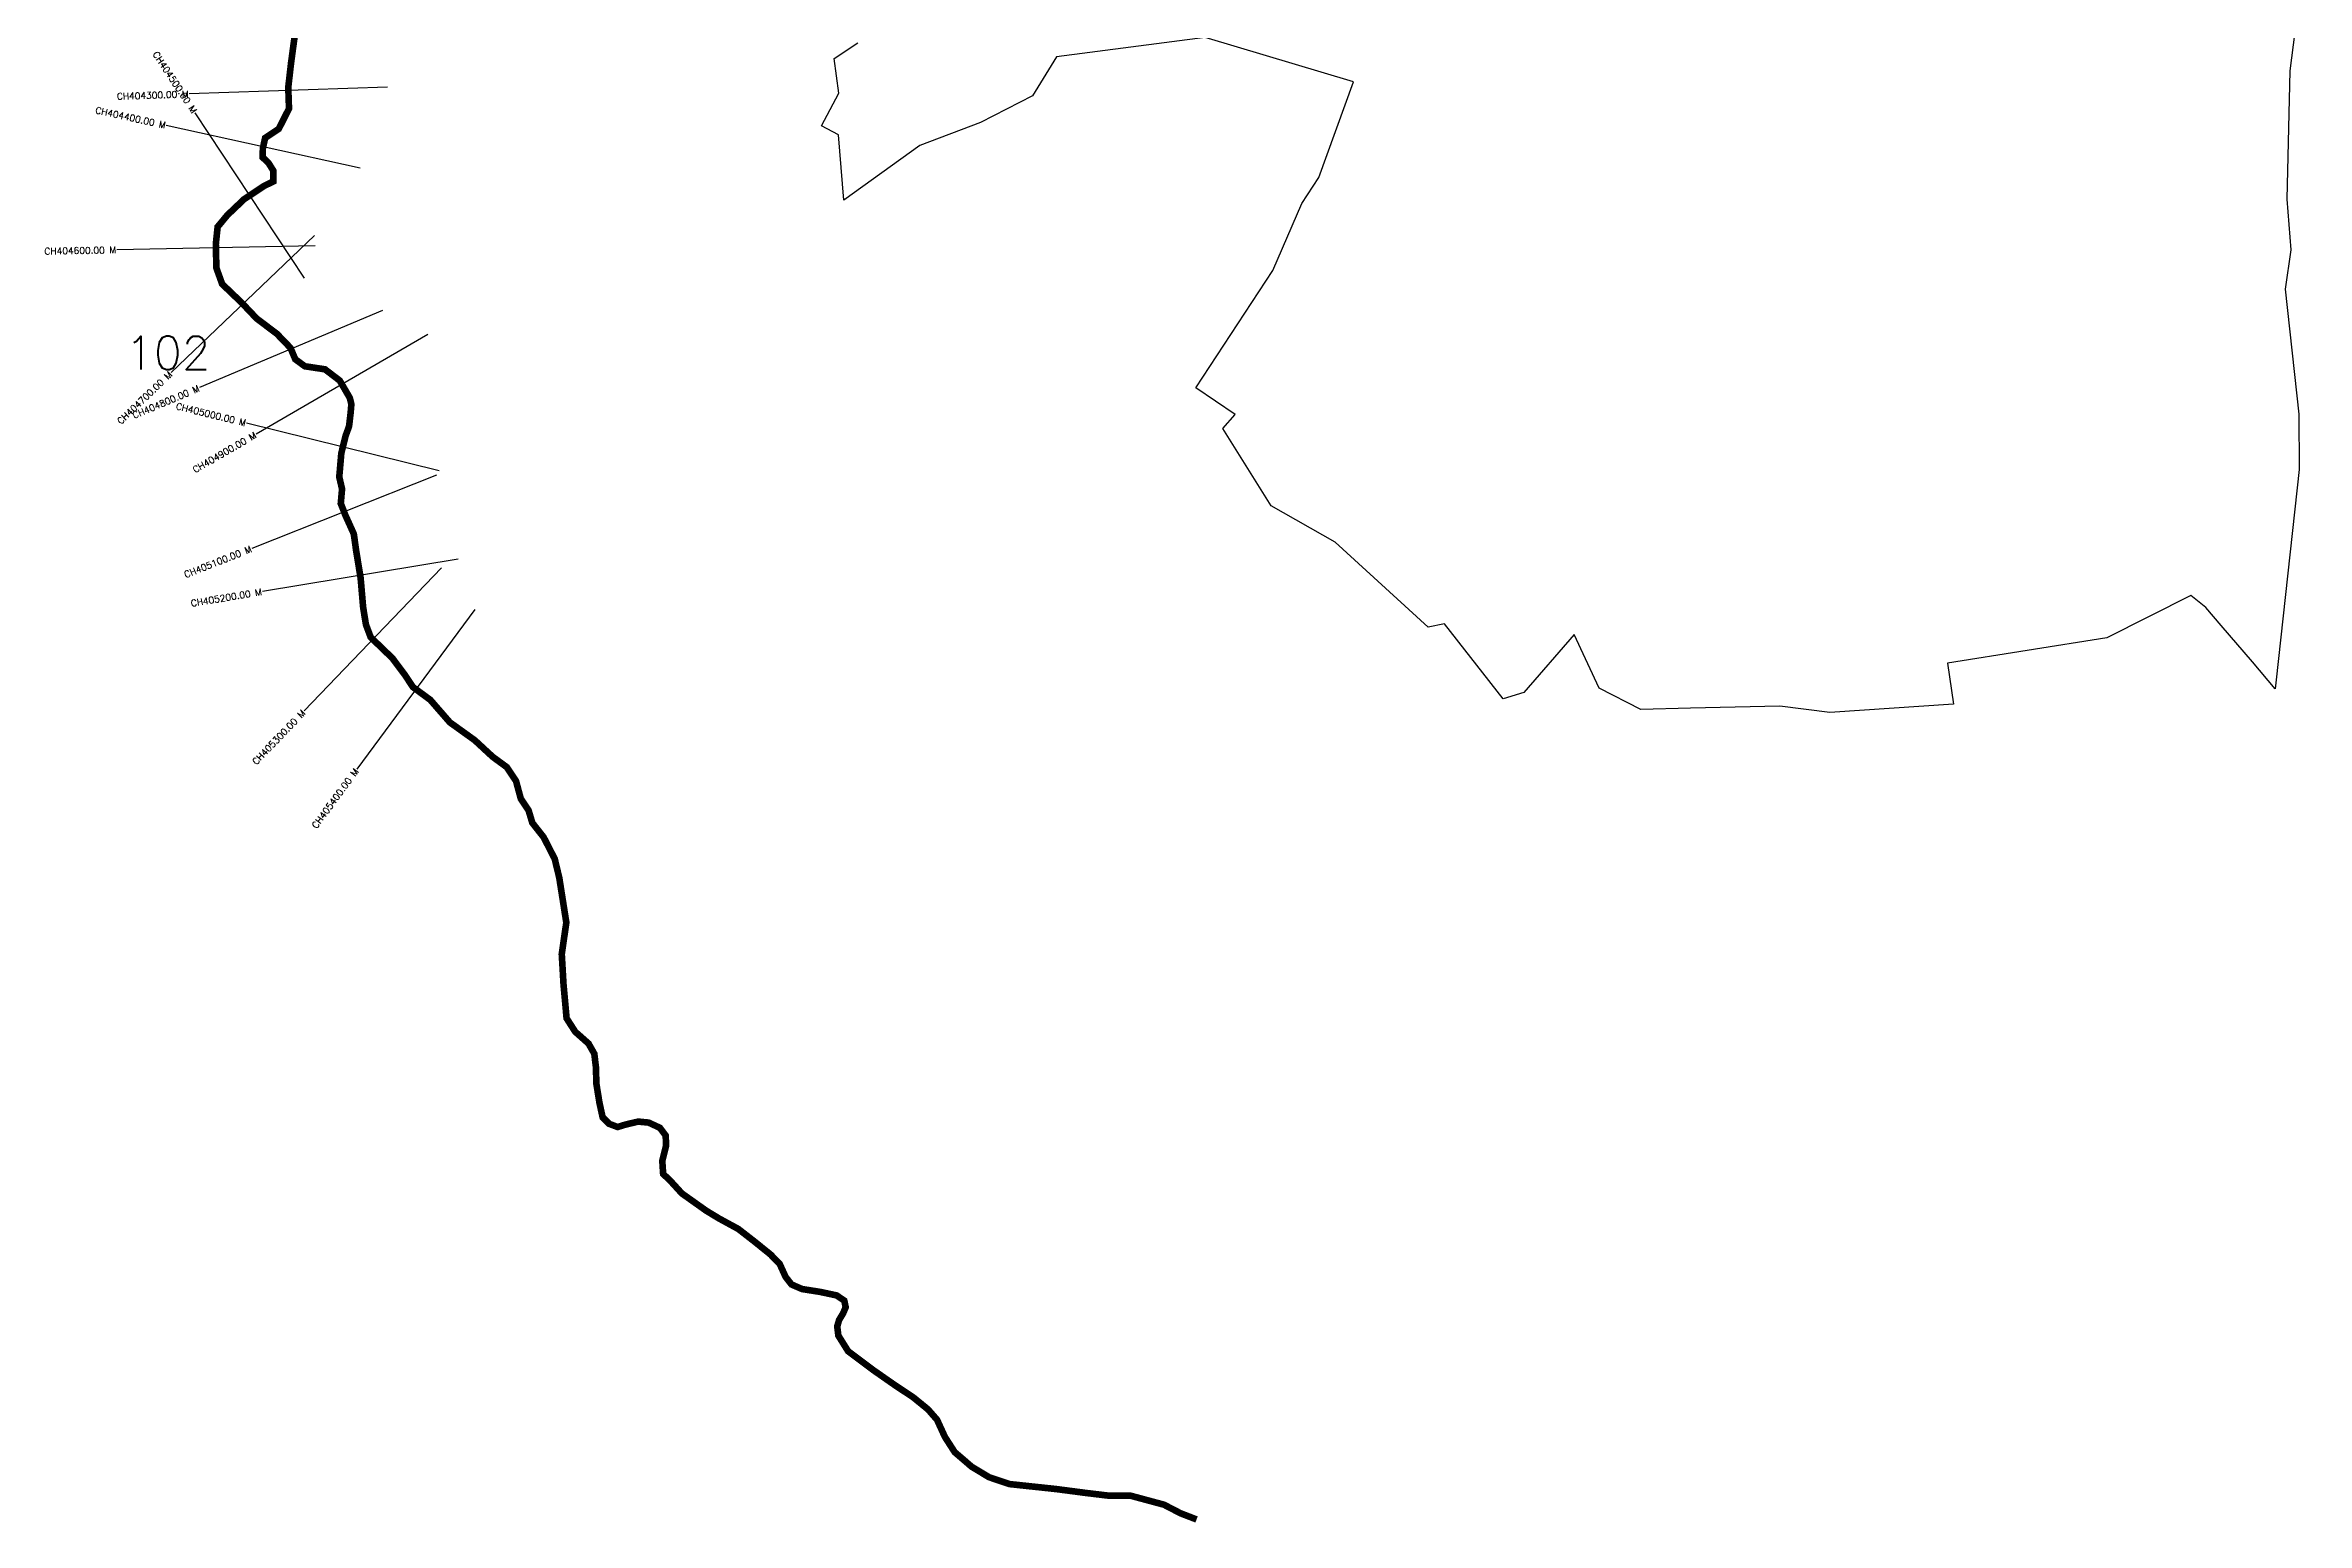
# Model space of a CAD drawing. Header units: metres. Extents: x 302061 to 305538, y 1940173 to 1944575.
# Drawn here: x 302061 to 305480, y 1940173 to 1942408 of the extents above; entities that cross this region are included whole.
import ezdxf
from ezdxf.enums import TextEntityAlignment as Align

# ---------------------------------------------------------------- set-up
doc = ezdxf.new("R2010")
doc.units = ezdxf.units.M
for name, color, linetype in [('CS', 134, 'Continuous'), ('CSMark', 6, 'Continuous'), ('UNPROTECTED', 10, 'Continuous')]:
    doc.layers.add(name, color=color, linetype=linetype)
doc.styles.get("Standard").update_dxf_attribs({"font": 'simplex.shx'})

msp = doc.modelspace()

# ---------------------------------------------------------------- linework, layer by layer
at = {"color": 6, "flags": 128}
msp.add_lwpolyline([(305479.8, 1942569.8), (305454.1, 1942369), (305449.7, 1942174.7), (305455.6, 1942098.2), (305447.3, 1942038.9), (305467.9, 1941849.8), (305468.1, 1941766.3), (305433.7, 1941447.9), (305432.3, 1941434.6), (305397.6, 1941475.2), (305350.3, 1941530.4), (305327, 1941557.6), (305304.5, 1941575.7), (305177.5, 1941511.7), (304936.9, 1941473.2), (304945.7, 1941411.4), (304759, 1941398.5), (304683.3, 1941408.1), (304548, 1941405), (304473.2, 1941403.4), (304409.9, 1941435.3), (304372.2, 1941516.7), (304296.2, 1941428.8), (304265.1, 1941419.1), (304176.1, 1941532.6), (304151.4, 1941527.9), (304010.7, 1941656.1), (303914, 1941711.4), (303841, 1941828), (303859.4, 1941849.4), (303800, 1941889.5), (303916.5, 1942066.8), (303960.5, 1942168.5), (303986.2, 1942207.4), (304038.7, 1942352.3), (303814.4, 1942419.4), (303589.3, 1942390.3), (303553.3, 1942330.9), (303474.6, 1942290.6), (303382.8, 1942256.2), (303268.2, 1942173.3), (303259.8, 1942272.2), (303234, 1942286), (303260.2, 1942335.1), (303253.6, 1942387.7), (303289, 1942411.4)], dxfattribs=at)
at = {"layer": 'CS'}
for p, q in [((302578.1, 1942344.1), (302278.3, 1942334)), ((302452.6, 1942055.4), (302287.1, 1942305.6)), ((302536.6, 1942221.9), (302243.6, 1942286.3)), ((302468.6, 1942104.5), (302168.7, 1942098.3)), ((302467.9, 1942119.8), (302250.8, 1941912.7)), ((302570.3, 1942006.6), (302293.9, 1941889.9)), ((302638.8, 1941970.3), (302379.4, 1941819.7)), ((302656.1, 1941764.2), (302364.9, 1941836.1)), ((302651.9, 1941757.3), (302372.9, 1941646.8)), ((302684.8, 1941630.4), (302388.8, 1941581.5)), ((302659.8, 1941617.3), (302452, 1941401)), ((302709.9, 1941554.6), (302531.8, 1941313.2))]:
    msp.add_line(p, q, dxfattribs=at)
at = {"layer": 'UNPROTECTED', "const_width": 10, "flags": 128}
msp.add_lwpolyline([(302441.3, 1942448.3), (302432.2, 1942380.7), (302428, 1942343.9), (302429.1, 1942311.8), (302413.6, 1942281.1), (302393, 1942267.4), (302389.6, 1942251.8), (302389.2, 1942238.1), (302398, 1942229.8), (302405.6, 1942217.6), (302405.6, 1942201.7), (302391.5, 1942194.9), (302361.1, 1942174.7), (302336, 1942150.8), (302321.2, 1942133), (302318.5, 1942107.3), (302319.3, 1942070.9), (302328, 1942046.6), (302357.3, 1942018.5), (302380.1, 1941994.5), (302410.9, 1941971.2), (302431.4, 1941949.9), (302438.6, 1941932.8), (302453.1, 1941922.2), (302483.5, 1941917.6), (302505.9, 1941900.5), (302521.1, 1941874.3), (302523.4, 1941864.7), (302522.2, 1941851), (302519.9, 1941831.3), (302514.6, 1941816.8), (302508.2, 1941790.6), (302505.1, 1941754.9), (302509.3, 1941736.7), (302507.4, 1941714.7), (302514.6, 1941696.4), (302527.1, 1941668.7), (302530.6, 1941643.5), (302537.4, 1941602.1), (302541.2, 1941557.7), (302545.4, 1941531.7), (302552.6, 1941512.4), (302562.5, 1941502.9), (302585.5, 1941480.7), (302604.7, 1941455), (302616.4, 1941437.2), (302642.7, 1941417.8), (302672.4, 1941383.7), (302710, 1941356.7), (302737, 1941331.7), (302758.3, 1941316.1), (302772.3, 1941295.2), (302779.6, 1941268.3), (302791.3, 1941250.8), (302797, 1941231.8), (302814.1, 1941210.1), (302830.8, 1941177.5), (302837.7, 1941149), (302848.4, 1941081.1), (302841.5, 1941033.4), (302844.2, 1940987.1), (302848.8, 1940936.3), (302861.9, 1940915.9), (302882, 1940898.1), (302890.7, 1940882.7), (302893.1, 1940862.9), (302893.9, 1940837), (302898.5, 1940808.5), (302903.3, 1940786.6), (302913.2, 1940776.7), (302926, 1940771.9), (302938.3, 1940775.7), (302957.1, 1940780.1), (302972.8, 1940778.6), (302989.9, 1940770.7), (302998.6, 1940759.1), (302999.3, 1940744), (302993.5, 1940720.6), (302994.8, 1940700.8), (303004.2, 1940692.2), (303023.2, 1940671.4), (303059.7, 1940645.5), (303079.3, 1940633.6), (303108.5, 1940617.7), (303133.3, 1940598.4), (303157.2, 1940579.1), (303171, 1940564.9), (303179.9, 1940545.3), (303188.9, 1940533.8), (303204.9, 1940526.9), (303232.1, 1940522.6), (303257, 1940517.3), (303268.6, 1940509.5), (303270.8, 1940499.4), (303266.9, 1940490.2), (303260.9, 1940480.3), (303258, 1940470.5), (303259.7, 1940456.5), (303274.4, 1940433), (303312.3, 1940404.5), (303343.7, 1940382.6), (303373, 1940363.1), (303395.2, 1940345), (303408.9, 1940329.3), (303420.8, 1940303.3), (303435.5, 1940280.4), (303461.3, 1940258.2), (303487.6, 1940242.4), (303518.5, 1940232), (303588.8, 1940224.5), (303633.2, 1940218.7), (303669.8, 1940214.3), (303700.9, 1940214.6), (303752.1, 1940200.8), (303777.2, 1940187.8), (303801.3, 1940178.5)], dxfattribs=at)

# ---------------------------------------------------------------- texts
at = {"insert": (302181.5, 1941967.5), "char_height": 50, "attachment_point": 1}
msp.add_mtext_dynamic_manual_height_columns('102', width=70.183, gutter_width=1, heights=[0], dxfattribs=at)
at = {"layer": 'CSMark'}
for s, rotation, p in [('CH404500.00 M', 303.5007, (302286.5, 1942306.4)), ('CH404300.00 M', 1.9373, (302277.3, 1942333.9)), ('CH404400.00 M', 347.6029, (302242.6, 1942286.5)), ('CH404600.00 M', 1.1863, (302167.7, 1942098.3)), ('CH404700.00 M', 43.6439, (302250.1, 1941912)), ('CH404800.00 M', 22.8985, (302293, 1941889.5)), ('CH405000.00 M', 346.1419, (302363.9, 1941836.3)), ('CH404900.00 M', 30.1452, (302378.5, 1941819.2)), ('CH405100.00 M', 21.6007, (302372, 1941646.5)), ('CH405200.00 M', 9.3841, (302387.8, 1941581.3)), ('CH405300.00 M', 46.1421, (302451.3, 1941400.3)), ('CH405400.00 M', 53.5681, (302531.2, 1941312.4))]:
    msp.add_text(s, height=10, rotation=rotation, dxfattribs=at).set_placement(p, align=Align.MIDDLE_RIGHT)

doc.saveas('drawing.dxf')
